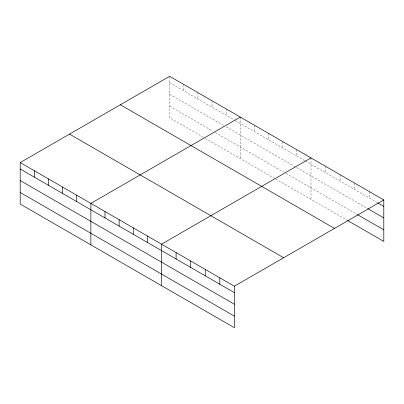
<?xml version="1.0" encoding="UTF-8"?>
<svg xmlns="http://www.w3.org/2000/svg" width="404" height="404" viewBox="0 0 404 404"><rect width="100%" height="100%" fill="white"/><g stroke="black" fill="none" stroke-linecap="round" stroke-linejoin="round"><path stroke-width="0.3" stroke-dasharray="2.02 1.52" d="M203.353 137.239L169.65 117.781L169.65 76.3M169.65 82.699L234.881 120.362M235.426 120.675L304.464 160.534M305.01 160.848L377.326 202.601M169.65 94.273L223.468 125.346M226.184 126.917L367.079 208.262M169.65 106.202L213.135 131.31M215.312 132.568L283.81 172.114M285.981 173.367L356.833 214.272M205.525 138.491L275.109 178.664M275.654 178.982L347.127 220.246M369.236 191.531L369.236 197.93M354.677 183.123L354.677 189.521M340.112 174.715L340.112 181.118M325.548 166.307L325.548 172.71M310.989 157.898L310.989 199.379M296.854 149.743L296.854 156.141M282.719 141.582L282.719 147.98M268.584 133.421L268.584 139.819M254.454 125.26L254.454 131.659M240.319 117.099L240.319 158.58M226.184 108.939L226.184 115.342M212.049 100.778L212.049 107.181M197.915 92.617L197.915 99.02M183.785 84.461L183.785 90.86"/><path stroke-width="0.61" d="M347.662 220.554L383.8 241.42L383.8 199.94L169.65 76.3L20.2 162.58L20.2 204.06L234.35 327.7L234.35 286.219L20.2 162.58M240.319 117.099L90.87 203.384L90.87 244.864M310.989 157.898L161.539 244.183L161.539 285.663M234.35 286.219L383.8 199.94M377.866 202.914L383.8 206.338M367.62 208.575L383.8 217.913M357.373 214.585L383.8 229.841M120.331 104.772L334.482 228.412M69.518 134.108L283.669 257.747M20.2 168.983L234.35 292.622M20.2 180.558L234.35 304.197M20.2 192.486L234.35 316.125M219.791 277.816L219.791 284.214M205.227 269.407L205.227 275.806M190.663 260.999L190.663 267.397M176.104 252.591L176.104 258.994M147.404 236.022L147.404 242.425M133.275 227.861L133.275 234.264M119.14 219.705L119.14 226.104M105.005 211.544L105.005 217.943M76.735 195.223L76.735 201.621M62.6 187.062L62.6 193.46M48.47 178.901L48.47 185.305M34.335 170.741L34.335 177.144"/></g></svg>
